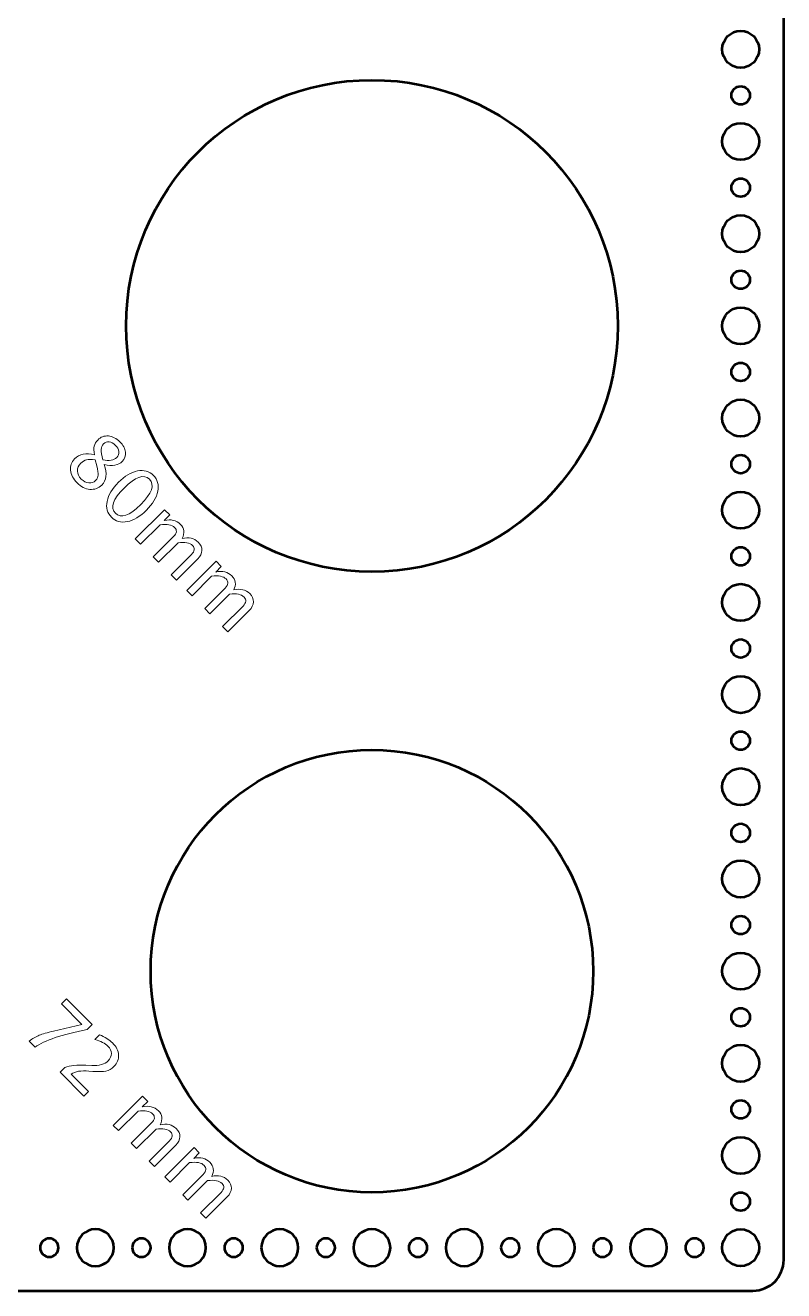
# Model space of a CAD drawing. Header units: centimetres. Extents: x -17.2 to 17.2, y -17.9 to 17.9.
# Drawn here: x 4.86 to 17.2, y -17.95 to 2.64 of the extents above; entities that cross this region are included whole.
import ezdxf

# ---------------------------------------------------------------- set-up
doc = ezdxf.new("R2010")
doc.units = ezdxf.units.CM
doc.header["$MEASUREMENT"] = 0
doc.layers.add('Layer 1', color=7, linetype='Continuous')

msp = doc.modelspace()

# ---------------------------------------------------------------- linework, layer by layer
at = {"layer": 'Layer 1', "lineweight": 53}
for centre, major_axis in [((16.50001, 2.24999), (0, 0.30001)), ((10.5, -2.25), (0, 4)), ((16.5, 1.5), (0, 0.15)), ((16.50001, 0.74999), (0, 0.30001)), ((16.5, 0), (0, 0.15)), ((16.50001, -0.75001), (0, 0.30001)), ((16.5, -1.5), (0, 0.15)), ((16.50001, -2.25001), (0, 0.30001)), ((16.5, -3), (0, 0.15)), ((16.50001, -3.75001), (0, 0.30001)), ((16.5, -4.5), (0, 0.15)), ((16.50001, -5.25001), (0, 0.30001)), ((16.5, -6), (0, 0.15)), ((16.50001, -6.75001), (0, 0.30001)), ((16.5, -7.5), (0, 0.15)), ((16.50001, -8.25001), (0, 0.30001)), ((16.5, -9), (0, 0.15)), ((10.5, -12.75), (0, 3.6)), ((16.50001, -9.75001), (0, 0.30001)), ((16.5, -10.5), (0, 0.15)), ((16.50001, -11.25001), (0, 0.30001)), ((16.5, -12), (0, 0.15)), ((16.50001, -12.75001), (0, 0.30001)), ((16.5, -13.5), (0, 0.15)), ((16.50001, -14.25001), (0, 0.30001)), ((16.5, -15), (0, 0.15)), ((16.50001, -15.75001), (0, 0.30001)), ((16.5, -16.5), (0, 0.15)), ((16.50001, -17.25001), (0, 0.30001))]:
    msp.add_ellipse(centre, major_axis=major_axis, ratio=1, dxfattribs=at)
for points, knots in [([(-17.2, -17.45), (-17.2, -17.45), (-17.2, 17.45), (-17.2, 17.45), (-17.2, 17.45), (-17.2, 17.72614), (-16.97614, 17.95), (-16.7, 17.95), (-16.7, 17.95), (-16.7, 17.95), (16.7, 17.95), (16.7, 17.95), (16.7, 17.95), (16.97614, 17.95), (17.2, 17.72614), (17.2, 17.45), (17.2, 17.45), (17.2, 17.45), (17.2, -17.45), (17.2, -17.45), (17.2, -17.45), (17.2, -17.72614), (16.97614, -17.95), (16.7, -17.95), (16.7, -17.95), (16.7, -17.95), (-16.7, -17.95), (-16.7, -17.95), (-16.7, -17.95), (-16.97614, -17.95), (-17.2, -17.72614), (-17.2, -17.45)], [0, 0, 0, 0, 0.11111111, 0.11111111, 0.11111111, 0.11111111, 0.22222222, 0.22222222, 0.22222222, 0.22222222, 0.33333333, 0.33333333, 0.33333333, 0.33333333, 0.44444444, 0.44444444, 0.44444444, 0.44444444, 0.55555556, 0.55555556, 0.55555556, 0.55555556, 0.66666667, 0.66666667, 0.66666667, 0.66666667, 0.77777778, 0.77777778, 0.77777778, 0.77777778, 1, 1, 1, 1]), ([(5.7, -17.25), (5.7, -17.08431), (5.83431, -16.95), (6, -16.95), (6, -16.95), (6.16569, -16.95), (6.3, -17.08431), (6.3, -17.25), (6.3, -17.25), (6.3, -17.41569), (6.16569, -17.55), (6, -17.55), (6, -17.55), (5.83431, -17.55), (5.7, -17.41569), (5.7, -17.25)], [0, 0, 0, 0, 0.2, 0.2, 0.2, 0.2, 0.4, 0.4, 0.4, 0.4, 0.6, 0.6, 0.6, 0.6, 1, 1, 1, 1]), ([(7.2, -17.25), (7.2, -17.08431), (7.33431, -16.95), (7.5, -16.95), (7.5, -16.95), (7.66569, -16.95), (7.8, -17.08431), (7.8, -17.25), (7.8, -17.25), (7.8, -17.41569), (7.66569, -17.55), (7.5, -17.55), (7.5, -17.55), (7.33431, -17.55), (7.2, -17.41569), (7.2, -17.25)], [0, 0, 0, 0, 0.2, 0.2, 0.2, 0.2, 0.4, 0.4, 0.4, 0.4, 0.6, 0.6, 0.6, 0.6, 1, 1, 1, 1]), ([(8.7, -17.25), (8.7, -17.08431), (8.83431, -16.95), (9, -16.95), (9, -16.95), (9.16569, -16.95), (9.3, -17.08431), (9.3, -17.25), (9.3, -17.25), (9.3, -17.41569), (9.16569, -17.55), (9, -17.55), (9, -17.55), (8.83431, -17.55), (8.7, -17.41569), (8.7, -17.25)], [0, 0, 0, 0, 0.2, 0.2, 0.2, 0.2, 0.4, 0.4, 0.4, 0.4, 0.6, 0.6, 0.6, 0.6, 1, 1, 1, 1]), ([(10.2, -17.25), (10.2, -17.08431), (10.33431, -16.95), (10.5, -16.95), (10.5, -16.95), (10.66569, -16.95), (10.8, -17.08431), (10.8, -17.25), (10.8, -17.25), (10.8, -17.41569), (10.66569, -17.55), (10.5, -17.55), (10.5, -17.55), (10.33431, -17.55), (10.2, -17.41569), (10.2, -17.25)], [0, 0, 0, 0, 0.2, 0.2, 0.2, 0.2, 0.4, 0.4, 0.4, 0.4, 0.6, 0.6, 0.6, 0.6, 1, 1, 1, 1]), ([(11.7, -17.25), (11.7, -17.08431), (11.83431, -16.95), (12, -16.95), (12, -16.95), (12.16569, -16.95), (12.3, -17.08431), (12.3, -17.25), (12.3, -17.25), (12.3, -17.41569), (12.16569, -17.55), (12, -17.55), (12, -17.55), (11.83431, -17.55), (11.7, -17.41569), (11.7, -17.25)], [0, 0, 0, 0, 0.2, 0.2, 0.2, 0.2, 0.4, 0.4, 0.4, 0.4, 0.6, 0.6, 0.6, 0.6, 1, 1, 1, 1]), ([(13.2, -17.25), (13.2, -17.08431), (13.33431, -16.95), (13.5, -16.95), (13.5, -16.95), (13.66569, -16.95), (13.8, -17.08431), (13.8, -17.25), (13.8, -17.25), (13.8, -17.41569), (13.66569, -17.55), (13.5, -17.55), (13.5, -17.55), (13.33431, -17.55), (13.2, -17.41569), (13.2, -17.25)], [0, 0, 0, 0, 0.2, 0.2, 0.2, 0.2, 0.4, 0.4, 0.4, 0.4, 0.6, 0.6, 0.6, 0.6, 1, 1, 1, 1]), ([(14.7, -17.25), (14.7, -17.08431), (14.83431, -16.95), (15, -16.95), (15, -16.95), (15.16569, -16.95), (15.3, -17.08431), (15.3, -17.25), (15.3, -17.25), (15.3, -17.41569), (15.16569, -17.55), (15, -17.55), (15, -17.55), (14.83431, -17.55), (14.7, -17.41569), (14.7, -17.25)], [0, 0, 0, 0, 0.2, 0.2, 0.2, 0.2, 0.4, 0.4, 0.4, 0.4, 0.6, 0.6, 0.6, 0.6, 1, 1, 1, 1]), ([(5.1, -17.25), (5.1, -17.16716), (5.16716, -17.1), (5.25, -17.1), (5.25, -17.1), (5.33284, -17.1), (5.4, -17.16716), (5.4, -17.25), (5.4, -17.25), (5.4, -17.33284), (5.33284, -17.4), (5.25, -17.4), (5.25, -17.4), (5.16716, -17.4), (5.1, -17.33284), (5.1, -17.25)], [0, 0, 0, 0, 0.2, 0.2, 0.2, 0.2, 0.4, 0.4, 0.4, 0.4, 0.6, 0.6, 0.6, 0.6, 1, 1, 1, 1]), ([(6.6, -17.25), (6.6, -17.16716), (6.66716, -17.1), (6.75, -17.1), (6.75, -17.1), (6.83284, -17.1), (6.9, -17.16716), (6.9, -17.25), (6.9, -17.25), (6.9, -17.33284), (6.83284, -17.4), (6.75, -17.4), (6.75, -17.4), (6.66716, -17.4), (6.6, -17.33284), (6.6, -17.25)], [0, 0, 0, 0, 0.2, 0.2, 0.2, 0.2, 0.4, 0.4, 0.4, 0.4, 0.6, 0.6, 0.6, 0.6, 1, 1, 1, 1]), ([(8.1, -17.25), (8.1, -17.16716), (8.16716, -17.1), (8.25, -17.1), (8.25, -17.1), (8.33284, -17.1), (8.4, -17.16716), (8.4, -17.25), (8.4, -17.25), (8.4, -17.33284), (8.33284, -17.4), (8.25, -17.4), (8.25, -17.4), (8.16716, -17.4), (8.1, -17.33284), (8.1, -17.25)], [0, 0, 0, 0, 0.2, 0.2, 0.2, 0.2, 0.4, 0.4, 0.4, 0.4, 0.6, 0.6, 0.6, 0.6, 1, 1, 1, 1]), ([(9.6, -17.25), (9.6, -17.16716), (9.66716, -17.1), (9.75, -17.1), (9.75, -17.1), (9.83284, -17.1), (9.9, -17.16716), (9.9, -17.25), (9.9, -17.25), (9.9, -17.33284), (9.83284, -17.4), (9.75, -17.4), (9.75, -17.4), (9.66716, -17.4), (9.6, -17.33284), (9.6, -17.25)], [0, 0, 0, 0, 0.2, 0.2, 0.2, 0.2, 0.4, 0.4, 0.4, 0.4, 0.6, 0.6, 0.6, 0.6, 1, 1, 1, 1]), ([(11.1, -17.25), (11.1, -17.16716), (11.16716, -17.1), (11.25, -17.1), (11.25, -17.1), (11.33284, -17.1), (11.4, -17.16716), (11.4, -17.25), (11.4, -17.25), (11.4, -17.33284), (11.33284, -17.4), (11.25, -17.4), (11.25, -17.4), (11.16716, -17.4), (11.1, -17.33284), (11.1, -17.25)], [0, 0, 0, 0, 0.2, 0.2, 0.2, 0.2, 0.4, 0.4, 0.4, 0.4, 0.6, 0.6, 0.6, 0.6, 1, 1, 1, 1]), ([(12.6, -17.25), (12.6, -17.16716), (12.66716, -17.1), (12.75, -17.1), (12.75, -17.1), (12.83284, -17.1), (12.9, -17.16716), (12.9, -17.25), (12.9, -17.25), (12.9, -17.33284), (12.83284, -17.4), (12.75, -17.4), (12.75, -17.4), (12.66716, -17.4), (12.6, -17.33284), (12.6, -17.25)], [0, 0, 0, 0, 0.2, 0.2, 0.2, 0.2, 0.4, 0.4, 0.4, 0.4, 0.6, 0.6, 0.6, 0.6, 1, 1, 1, 1]), ([(14.1, -17.25), (14.1, -17.16716), (14.16716, -17.1), (14.25, -17.1), (14.25, -17.1), (14.33284, -17.1), (14.4, -17.16716), (14.4, -17.25), (14.4, -17.25), (14.4, -17.33284), (14.33284, -17.4), (14.25, -17.4), (14.25, -17.4), (14.16716, -17.4), (14.1, -17.33284), (14.1, -17.25)], [0, 0, 0, 0, 0.2, 0.2, 0.2, 0.2, 0.4, 0.4, 0.4, 0.4, 0.6, 0.6, 0.6, 0.6, 1, 1, 1, 1]), ([(15.6, -17.25), (15.6, -17.16716), (15.66716, -17.1), (15.75, -17.1), (15.75, -17.1), (15.83284, -17.1), (15.9, -17.16716), (15.9, -17.25), (15.9, -17.25), (15.9, -17.33284), (15.83284, -17.4), (15.75, -17.4), (15.75, -17.4), (15.66716, -17.4), (15.6, -17.33284), (15.6, -17.25)], [0, 0, 0, 0, 0.2, 0.2, 0.2, 0.2, 0.4, 0.4, 0.4, 0.4, 0.6, 0.6, 0.6, 0.6, 1, 1, 1, 1])]:
    msp.add_open_spline(points, degree=3, knots=knots, dxfattribs=at)
at = {"layer": 'Layer 1', "color": 5, "lineweight": 9}
for points, knots in [([(5.98675, -4.3494), (5.97574, -4.28887), (5.97404, -4.24081), (5.98146, -4.20568), (5.98146, -4.20568), (5.98887, -4.17033), (6.0077, -4.13752), (6.03776, -4.10746), (6.03776, -4.10746), (6.08686, -4.05836), (6.14466, -4.03656), (6.21133, -4.04164), (6.21133, -4.04164), (6.278, -4.04693), (6.34045, -4.07868), (6.39823, -4.13647), (6.39823, -4.13647), (6.45178, -4.19002), (6.48226, -4.24632), (6.48924, -4.30558), (6.48924, -4.30558), (6.49644, -4.36485), (6.4793, -4.41523), (6.43781, -4.45671), (6.43781, -4.45671), (6.37495, -4.51958), (6.27715, -4.53651), (6.14465, -4.5073), (6.14465, -4.5073), (6.19439, -4.65314), (6.18148, -4.76385), (6.10571, -4.83962), (6.10571, -4.83962), (6.05173, -4.89359), (5.98696, -4.9173), (5.91161, -4.91074), (5.91161, -4.91074), (5.83626, -4.90418), (5.76661, -4.86883), (5.70227, -4.80448), (5.70227, -4.80448), (5.63792, -4.74014), (5.60215, -4.67198), (5.59495, -4.60022), (5.59495, -4.60022), (5.58776, -4.52847), (5.61041, -4.46624), (5.66311, -4.41354), (5.66311, -4.41354), (5.74079, -4.33586), (5.84874, -4.31447), (5.98675, -4.3494)], [0, 0, 0, 0, 0.07142857, 0.07142857, 0.07142857, 0.07142857, 0.14285714, 0.14285714, 0.14285714, 0.14285714, 0.21428571, 0.21428571, 0.21428571, 0.21428571, 0.28571429, 0.28571429, 0.28571429, 0.28571429, 0.35714286, 0.35714286, 0.35714286, 0.35714286, 0.42857143, 0.42857143, 0.42857143, 0.42857143, 0.5, 0.5, 0.5, 0.5, 0.57142857, 0.57142857, 0.57142857, 0.57142857, 0.64285714, 0.64285714, 0.64285714, 0.64285714, 0.71428571, 0.71428571, 0.71428571, 0.71428571, 0.78571429, 0.78571429, 0.78571429, 0.78571429, 0.85714286, 0.85714286, 0.85714286, 0.85714286, 1, 1, 1, 1]), ([(6.1237, -4.43194), (6.22403, -4.4527), (6.29854, -4.43851), (6.34764, -4.38941), (6.34764, -4.38941), (6.37367, -4.36337), (6.38447, -4.33225), (6.38024, -4.29585), (6.38024, -4.29585), (6.37601, -4.25965), (6.35737, -4.22515), (6.32478, -4.19255), (6.32478, -4.19255), (6.29303, -4.16059), (6.25916, -4.1426), (6.22382, -4.13857), (6.22382, -4.13857), (6.18826, -4.13435), (6.15799, -4.14472), (6.13301, -4.1697), (6.13301, -4.1697), (6.10867, -4.19404), (6.09576, -4.22473), (6.09449, -4.26219), (6.09449, -4.26219), (6.09301, -4.29945), (6.10274, -4.35597), (6.1237, -4.43194)], [0, 0, 0, 0, 0.125, 0.125, 0.125, 0.125, 0.25, 0.25, 0.25, 0.25, 0.375, 0.375, 0.375, 0.375, 0.5, 0.5, 0.5, 0.5, 0.625, 0.625, 0.625, 0.625, 0.75, 0.75, 0.75, 0.75, 1, 1, 1, 1]), ([(5.99881, -4.43174), (5.93658, -4.42328), (5.88917, -4.42284), (5.85657, -4.43047), (5.85657, -4.43047), (5.82398, -4.43788), (5.79286, -4.4565), (5.76302, -4.48635), (5.76302, -4.48635), (5.72577, -4.5236), (5.70777, -4.56572), (5.70904, -4.61272), (5.70904, -4.61272), (5.7101, -4.65992), (5.73042, -4.70309), (5.76979, -4.74246), (5.76979, -4.74246), (5.80789, -4.78056), (5.84853, -4.80152), (5.89213, -4.80596), (5.89213, -4.80596), (5.93574, -4.81041), (5.9732, -4.79686), (6.00453, -4.76554), (6.00453, -4.76554), (6.0295, -4.74056), (6.04348, -4.71177), (6.04601, -4.6796), (6.04601, -4.6796), (6.04877, -4.64722), (6.04136, -4.59727), (6.024, -4.52974), (6.024, -4.52974), (6.024, -4.52974), (5.99881, -4.43174), (5.99881, -4.43174)], [0, 0, 0, 0, 0.1, 0.1, 0.1, 0.1, 0.2, 0.2, 0.2, 0.2, 0.3, 0.3, 0.3, 0.3, 0.4, 0.4, 0.4, 0.4, 0.5, 0.5, 0.5, 0.5, 0.6, 0.6, 0.6, 0.6, 0.7, 0.7, 0.7, 0.7, 0.8, 0.8, 0.8, 0.8, 1, 1, 1, 1]), ([(6.26208, -5.36429), (6.19392, -5.29614), (6.17021, -5.20999), (6.19096, -5.10585), (6.19096, -5.10585), (6.2117, -5.0017), (6.27329, -4.89841), (6.37574, -4.79596), (6.37574, -4.79596), (6.47818, -4.69352), (6.58149, -4.63192), (6.68562, -4.61118), (6.68562, -4.61118), (6.78976, -4.59044), (6.87591, -4.61415), (6.94407, -4.6823), (6.94407, -4.6823), (7.01243, -4.75067), (7.03635, -4.83681), (7.01561, -4.94074), (7.01561, -4.94074), (6.99487, -5.04467), (6.93306, -5.14797), (6.8304, -5.25063), (6.8304, -5.25063), (6.72796, -5.35307), (6.62487, -5.41466), (6.52073, -5.43562), (6.52073, -5.43562), (6.4168, -5.45658), (6.33044, -5.43266), (6.26208, -5.36429)], [0, 0, 0, 0, 0.11111111, 0.11111111, 0.11111111, 0.11111111, 0.22222222, 0.22222222, 0.22222222, 0.22222222, 0.33333333, 0.33333333, 0.33333333, 0.33333333, 0.44444444, 0.44444444, 0.44444444, 0.44444444, 0.55555556, 0.55555556, 0.55555556, 0.55555556, 0.66666667, 0.66666667, 0.66666667, 0.66666667, 0.77777778, 0.77777778, 0.77777778, 0.77777778, 1, 1, 1, 1]), ([(6.32664, -5.29931), (6.4166, -5.38927), (6.55354, -5.34207), (6.73769, -5.15792), (6.73769, -5.15792), (6.92184, -4.97377), (6.96904, -4.83682), (6.87909, -4.74686), (6.87909, -4.74686), (6.78954, -4.65732), (6.6526, -4.70452), (6.46845, -4.88867), (6.46845, -4.88867), (6.2843, -5.07282), (6.2371, -5.20977), (6.32664, -5.29931)], [0, 0, 0, 0, 0.2, 0.2, 0.2, 0.2, 0.4, 0.4, 0.4, 0.4, 0.6, 0.6, 0.6, 0.6, 1, 1, 1, 1]), ([(6.64831, -5.71751), (6.64831, -5.71751), (7.12457, -5.24126), (7.12457, -5.24126), (7.12457, -5.24126), (7.12457, -5.24126), (7.21092, -5.32762), (7.21092, -5.32762), (7.21092, -5.32762), (7.21092, -5.32762), (7.12118, -5.41736), (7.12118, -5.41736), (7.12118, -5.41736), (7.22976, -5.39281), (7.31718, -5.41355), (7.38323, -5.4796), (7.38323, -5.4796), (7.44672, -5.54309), (7.45688, -5.61972), (7.41328, -5.70946), (7.41328, -5.70946), (7.52081, -5.68386), (7.60738, -5.70375), (7.67279, -5.76916), (7.67279, -5.76916), (7.7147, -5.81107), (7.73481, -5.85594), (7.73332, -5.90378), (7.73332, -5.90378), (7.73205, -5.95161), (7.70919, -5.99776), (7.66474, -6.04221), (7.66474, -6.04221), (7.66474, -6.04221), (7.31888, -6.38807), (7.31888, -6.38807), (7.31888, -6.38807), (7.31888, -6.38807), (7.23252, -6.30171), (7.23252, -6.30171), (7.23252, -6.30171), (7.23252, -6.30171), (7.56399, -5.97024), (7.56399, -5.97024), (7.56399, -5.97024), (7.61818, -5.91606), (7.62368, -5.86737), (7.58071, -5.8244), (7.58071, -5.8244), (7.53584, -5.77953), (7.4571, -5.76407), (7.34469, -5.77804), (7.34469, -5.77804), (7.34469, -5.77804), (7.02677, -6.09597), (7.02677, -6.09597), (7.02677, -6.09597), (7.02677, -6.09597), (6.94041, -6.00961), (6.94041, -6.00961), (6.94041, -6.00961), (6.94041, -6.00961), (7.27252, -5.6775), (7.27252, -5.6775), (7.27252, -5.6775), (7.32713, -5.62289), (7.33242, -5.57358), (7.28861, -5.52977), (7.28861, -5.52977), (7.245, -5.48616), (7.16669, -5.47134), (7.05323, -5.48531), (7.05323, -5.48531), (7.05323, -5.48531), (6.73467, -5.80387), (6.73467, -5.80387), (6.73467, -5.80387), (6.73467, -5.80387), (6.64831, -5.71751), (6.64831, -5.71751)], [0, 0, 0, 0, 0.04761905, 0.04761905, 0.04761905, 0.04761905, 0.0952381, 0.0952381, 0.0952381, 0.0952381, 0.14285714, 0.14285714, 0.14285714, 0.14285714, 0.19047619, 0.19047619, 0.19047619, 0.19047619, 0.23809524, 0.23809524, 0.23809524, 0.23809524, 0.28571429, 0.28571429, 0.28571429, 0.28571429, 0.33333333, 0.33333333, 0.33333333, 0.33333333, 0.38095238, 0.38095238, 0.38095238, 0.38095238, 0.42857143, 0.42857143, 0.42857143, 0.42857143, 0.47619048, 0.47619048, 0.47619048, 0.47619048, 0.52380952, 0.52380952, 0.52380952, 0.52380952, 0.57142857, 0.57142857, 0.57142857, 0.57142857, 0.61904762, 0.61904762, 0.61904762, 0.61904762, 0.66666667, 0.66666667, 0.66666667, 0.66666667, 0.71428571, 0.71428571, 0.71428571, 0.71428571, 0.76190476, 0.76190476, 0.76190476, 0.76190476, 0.80952381, 0.80952381, 0.80952381, 0.80952381, 0.85714286, 0.85714286, 0.85714286, 0.85714286, 0.9047619, 0.9047619, 0.9047619, 0.9047619, 1, 1, 1, 1]), ([(7.48677, -6.55597), (7.48677, -6.55597), (7.96303, -6.07972), (7.96303, -6.07972), (7.96303, -6.07972), (7.96303, -6.07972), (8.04938, -6.16608), (8.04938, -6.16608), (8.04938, -6.16608), (8.04938, -6.16608), (7.95964, -6.25582), (7.95964, -6.25582), (7.95964, -6.25582), (8.06822, -6.23127), (8.15564, -6.25201), (8.22169, -6.31806), (8.22169, -6.31806), (8.28518, -6.38155), (8.29534, -6.45818), (8.25174, -6.54792), (8.25174, -6.54792), (8.35927, -6.52232), (8.44584, -6.54221), (8.51125, -6.60762), (8.51125, -6.60762), (8.55316, -6.64953), (8.57327, -6.6944), (8.57178, -6.74224), (8.57178, -6.74224), (8.57051, -6.79007), (8.54765, -6.83622), (8.5032, -6.88067), (8.5032, -6.88067), (8.5032, -6.88067), (8.15734, -7.22653), (8.15734, -7.22653), (8.15734, -7.22653), (8.15734, -7.22653), (8.07098, -7.14017), (8.07098, -7.14017), (8.07098, -7.14017), (8.07098, -7.14017), (8.40245, -6.8087), (8.40245, -6.8087), (8.40245, -6.8087), (8.45664, -6.75452), (8.46214, -6.70583), (8.41917, -6.66286), (8.41917, -6.66286), (8.3743, -6.61799), (8.29556, -6.60253), (8.18315, -6.6165), (8.18315, -6.6165), (8.18315, -6.6165), (7.86523, -6.93443), (7.86523, -6.93443), (7.86523, -6.93443), (7.86523, -6.93443), (7.77887, -6.84807), (7.77887, -6.84807), (7.77887, -6.84807), (7.77887, -6.84807), (8.11098, -6.51596), (8.11098, -6.51596), (8.11098, -6.51596), (8.16559, -6.46135), (8.17088, -6.41204), (8.12707, -6.36823), (8.12707, -6.36823), (8.08346, -6.32462), (8.00515, -6.3098), (7.89169, -6.32377), (7.89169, -6.32377), (7.89169, -6.32377), (7.57313, -6.64233), (7.57313, -6.64233), (7.57313, -6.64233), (7.57313, -6.64233), (7.48677, -6.55597), (7.48677, -6.55597)], [0, 0, 0, 0, 0.04761905, 0.04761905, 0.04761905, 0.04761905, 0.0952381, 0.0952381, 0.0952381, 0.0952381, 0.14285714, 0.14285714, 0.14285714, 0.14285714, 0.19047619, 0.19047619, 0.19047619, 0.19047619, 0.23809524, 0.23809524, 0.23809524, 0.23809524, 0.28571429, 0.28571429, 0.28571429, 0.28571429, 0.33333333, 0.33333333, 0.33333333, 0.33333333, 0.38095238, 0.38095238, 0.38095238, 0.38095238, 0.42857143, 0.42857143, 0.42857143, 0.42857143, 0.47619048, 0.47619048, 0.47619048, 0.47619048, 0.52380952, 0.52380952, 0.52380952, 0.52380952, 0.57142857, 0.57142857, 0.57142857, 0.57142857, 0.61904762, 0.61904762, 0.61904762, 0.61904762, 0.66666667, 0.66666667, 0.66666667, 0.66666667, 0.71428571, 0.71428571, 0.71428571, 0.71428571, 0.76190476, 0.76190476, 0.76190476, 0.76190476, 0.80952381, 0.80952381, 0.80952381, 0.80952381, 0.85714286, 0.85714286, 0.85714286, 0.85714286, 0.9047619, 0.9047619, 0.9047619, 0.9047619, 1, 1, 1, 1]), ([(4.92012, -13.88931), (4.97917, -13.84719), (5.03484, -13.81543), (5.08712, -13.79428), (5.08712, -13.79428), (5.13962, -13.77289), (5.21751, -13.74982), (5.32144, -13.72506), (5.32144, -13.72506), (5.32144, -13.72506), (5.78244, -13.61626), (5.78244, -13.61626), (5.78244, -13.61626), (5.78244, -13.61626), (5.44971, -13.28353), (5.44971, -13.28353), (5.44971, -13.28353), (5.44971, -13.28353), (5.53099, -13.20224), (5.53099, -13.20224), (5.53099, -13.20224), (5.53099, -13.20224), (5.94754, -13.6188), (5.94754, -13.6188), (5.94754, -13.6188), (5.94754, -13.6188), (5.86626, -13.70008), (5.86626, -13.70008), (5.86626, -13.70008), (5.45479, -13.77882), (5.17243, -13.87492), (5.01918, -13.98837), (5.01918, -13.98837), (5.01918, -13.98837), (4.92012, -13.88931), (4.92012, -13.88931)], [0, 0, 0, 0, 0.1, 0.1, 0.1, 0.1, 0.2, 0.2, 0.2, 0.2, 0.3, 0.3, 0.3, 0.3, 0.4, 0.4, 0.4, 0.4, 0.5, 0.5, 0.5, 0.5, 0.6, 0.6, 0.6, 0.6, 0.7, 0.7, 0.7, 0.7, 0.8, 0.8, 0.8, 0.8, 1, 1, 1, 1]), ([(5.427, -14.39619), (5.427, -14.39619), (5.5032, -14.31999), (5.5032, -14.31999), (5.5032, -14.31999), (5.58702, -14.28634), (5.70174, -14.27321), (5.84758, -14.28019), (5.84758, -14.28019), (5.84758, -14.28019), (5.94135, -14.28549), (5.94135, -14.28549), (5.94135, -14.28549), (6.06242, -14.29163), (6.15132, -14.26623), (6.20805, -14.20949), (6.20805, -14.20949), (6.24445, -14.17309), (6.26202, -14.13373), (6.26117, -14.09117), (6.26117, -14.09117), (6.26011, -14.04885), (6.24064, -14.00841), (6.20254, -13.97032), (6.20254, -13.97032), (6.15788, -13.92566), (6.08782, -13.89031), (5.99215, -13.86407), (5.99215, -13.86407), (5.99215, -13.86407), (6.06835, -13.78786), (6.06835, -13.78786), (6.06835, -13.78786), (6.15301, -13.81834), (6.22392, -13.86216), (6.28107, -13.91931), (6.28107, -13.91931), (6.34182, -13.98005), (6.3742, -14.04525), (6.37823, -14.11468), (6.37823, -14.11468), (6.38204, -14.1841), (6.35706, -14.2459), (6.30287, -14.30009), (6.30287, -14.30009), (6.26413, -14.33882), (6.22032, -14.36401), (6.17164, -14.37545), (6.17164, -14.37545), (6.12295, -14.38709), (6.05163, -14.38899), (5.95806, -14.38116), (5.95806, -14.38116), (5.95806, -14.38116), (5.89605, -14.37629), (5.89605, -14.37629), (5.89605, -14.37629), (5.76799, -14.3655), (5.67169, -14.38158), (5.60733, -14.42413), (5.60733, -14.42413), (5.60733, -14.42413), (5.89054, -14.70734), (5.89054, -14.70734), (5.89054, -14.70734), (5.89054, -14.70734), (5.81434, -14.78354), (5.81434, -14.78354), (5.81434, -14.78354), (5.81434, -14.78354), (5.427, -14.39619), (5.427, -14.39619)], [0, 0, 0, 0, 0.05263158, 0.05263158, 0.05263158, 0.05263158, 0.10526316, 0.10526316, 0.10526316, 0.10526316, 0.15789474, 0.15789474, 0.15789474, 0.15789474, 0.21052632, 0.21052632, 0.21052632, 0.21052632, 0.26315789, 0.26315789, 0.26315789, 0.26315789, 0.31578947, 0.31578947, 0.31578947, 0.31578947, 0.36842105, 0.36842105, 0.36842105, 0.36842105, 0.42105263, 0.42105263, 0.42105263, 0.42105263, 0.47368421, 0.47368421, 0.47368421, 0.47368421, 0.52631579, 0.52631579, 0.52631579, 0.52631579, 0.57894737, 0.57894737, 0.57894737, 0.57894737, 0.63157895, 0.63157895, 0.63157895, 0.63157895, 0.68421053, 0.68421053, 0.68421053, 0.68421053, 0.73684211, 0.73684211, 0.73684211, 0.73684211, 0.78947368, 0.78947368, 0.78947368, 0.78947368, 0.84210526, 0.84210526, 0.84210526, 0.84210526, 0.89473684, 0.89473684, 0.89473684, 0.89473684, 1, 1, 1, 1]), ([(6.29035, -15.25955), (6.29035, -15.25955), (6.76661, -14.7833), (6.76661, -14.7833), (6.76661, -14.7833), (6.76661, -14.7833), (6.85296, -14.86966), (6.85296, -14.86966), (6.85296, -14.86966), (6.85296, -14.86966), (6.76322, -14.9594), (6.76322, -14.9594), (6.76322, -14.9594), (6.8718, -14.93485), (6.95922, -14.95559), (7.02527, -15.02164), (7.02527, -15.02164), (7.08876, -15.08513), (7.09892, -15.16176), (7.05532, -15.2515), (7.05532, -15.2515), (7.16285, -15.2259), (7.24942, -15.24579), (7.31483, -15.3112), (7.31483, -15.3112), (7.35674, -15.35311), (7.37685, -15.39798), (7.37536, -15.44582), (7.37536, -15.44582), (7.37409, -15.49365), (7.35123, -15.5398), (7.30678, -15.58425), (7.30678, -15.58425), (7.30678, -15.58425), (6.96092, -15.93011), (6.96092, -15.93011), (6.96092, -15.93011), (6.96092, -15.93011), (6.87456, -15.84375), (6.87456, -15.84375), (6.87456, -15.84375), (6.87456, -15.84375), (7.20603, -15.51228), (7.20603, -15.51228), (7.20603, -15.51228), (7.26022, -15.4581), (7.26572, -15.40941), (7.22275, -15.36644), (7.22275, -15.36644), (7.17788, -15.32157), (7.09914, -15.30611), (6.98673, -15.32008), (6.98673, -15.32008), (6.98673, -15.32008), (6.66881, -15.63801), (6.66881, -15.63801), (6.66881, -15.63801), (6.66881, -15.63801), (6.58245, -15.55165), (6.58245, -15.55165), (6.58245, -15.55165), (6.58245, -15.55165), (6.91456, -15.21954), (6.91456, -15.21954), (6.91456, -15.21954), (6.96917, -15.16493), (6.97446, -15.11562), (6.93065, -15.07181), (6.93065, -15.07181), (6.88704, -15.0282), (6.80873, -15.01338), (6.69527, -15.02735), (6.69527, -15.02735), (6.69527, -15.02735), (6.37671, -15.34591), (6.37671, -15.34591), (6.37671, -15.34591), (6.37671, -15.34591), (6.29035, -15.25955), (6.29035, -15.25955)], [0, 0, 0, 0, 0.04761905, 0.04761905, 0.04761905, 0.04761905, 0.0952381, 0.0952381, 0.0952381, 0.0952381, 0.14285714, 0.14285714, 0.14285714, 0.14285714, 0.19047619, 0.19047619, 0.19047619, 0.19047619, 0.23809524, 0.23809524, 0.23809524, 0.23809524, 0.28571429, 0.28571429, 0.28571429, 0.28571429, 0.33333333, 0.33333333, 0.33333333, 0.33333333, 0.38095238, 0.38095238, 0.38095238, 0.38095238, 0.42857143, 0.42857143, 0.42857143, 0.42857143, 0.47619048, 0.47619048, 0.47619048, 0.47619048, 0.52380952, 0.52380952, 0.52380952, 0.52380952, 0.57142857, 0.57142857, 0.57142857, 0.57142857, 0.61904762, 0.61904762, 0.61904762, 0.61904762, 0.66666667, 0.66666667, 0.66666667, 0.66666667, 0.71428571, 0.71428571, 0.71428571, 0.71428571, 0.76190476, 0.76190476, 0.76190476, 0.76190476, 0.80952381, 0.80952381, 0.80952381, 0.80952381, 0.85714286, 0.85714286, 0.85714286, 0.85714286, 0.9047619, 0.9047619, 0.9047619, 0.9047619, 1, 1, 1, 1]), ([(7.12881, -16.09801), (7.12881, -16.09801), (7.60507, -15.62176), (7.60507, -15.62176), (7.60507, -15.62176), (7.60507, -15.62176), (7.69142, -15.70812), (7.69142, -15.70812), (7.69142, -15.70812), (7.69142, -15.70812), (7.60168, -15.79786), (7.60168, -15.79786), (7.60168, -15.79786), (7.71026, -15.77331), (7.79768, -15.79405), (7.86373, -15.8601), (7.86373, -15.8601), (7.92722, -15.92359), (7.93738, -16.00022), (7.89378, -16.08996), (7.89378, -16.08996), (8.00131, -16.06436), (8.08788, -16.08425), (8.15329, -16.14966), (8.15329, -16.14966), (8.1952, -16.19157), (8.21531, -16.23644), (8.21382, -16.28428), (8.21382, -16.28428), (8.21255, -16.33211), (8.18969, -16.37826), (8.14524, -16.42271), (8.14524, -16.42271), (8.14524, -16.42271), (7.79938, -16.76857), (7.79938, -16.76857), (7.79938, -16.76857), (7.79938, -16.76857), (7.71302, -16.68221), (7.71302, -16.68221), (7.71302, -16.68221), (7.71302, -16.68221), (8.04449, -16.35074), (8.04449, -16.35074), (8.04449, -16.35074), (8.09868, -16.29656), (8.10418, -16.24787), (8.06121, -16.2049), (8.06121, -16.2049), (8.01634, -16.16003), (7.9376, -16.14457), (7.82519, -16.15854), (7.82519, -16.15854), (7.82519, -16.15854), (7.50727, -16.47647), (7.50727, -16.47647), (7.50727, -16.47647), (7.50727, -16.47647), (7.42091, -16.39011), (7.42091, -16.39011), (7.42091, -16.39011), (7.42091, -16.39011), (7.75302, -16.058), (7.75302, -16.058), (7.75302, -16.058), (7.80763, -16.00339), (7.81292, -15.95408), (7.76911, -15.91027), (7.76911, -15.91027), (7.7255, -15.86666), (7.64719, -15.85184), (7.53373, -15.86581), (7.53373, -15.86581), (7.53373, -15.86581), (7.21517, -16.18437), (7.21517, -16.18437), (7.21517, -16.18437), (7.21517, -16.18437), (7.12881, -16.09801), (7.12881, -16.09801)], [0, 0, 0, 0, 0.04761905, 0.04761905, 0.04761905, 0.04761905, 0.0952381, 0.0952381, 0.0952381, 0.0952381, 0.14285714, 0.14285714, 0.14285714, 0.14285714, 0.19047619, 0.19047619, 0.19047619, 0.19047619, 0.23809524, 0.23809524, 0.23809524, 0.23809524, 0.28571429, 0.28571429, 0.28571429, 0.28571429, 0.33333333, 0.33333333, 0.33333333, 0.33333333, 0.38095238, 0.38095238, 0.38095238, 0.38095238, 0.42857143, 0.42857143, 0.42857143, 0.42857143, 0.47619048, 0.47619048, 0.47619048, 0.47619048, 0.52380952, 0.52380952, 0.52380952, 0.52380952, 0.57142857, 0.57142857, 0.57142857, 0.57142857, 0.61904762, 0.61904762, 0.61904762, 0.61904762, 0.66666667, 0.66666667, 0.66666667, 0.66666667, 0.71428571, 0.71428571, 0.71428571, 0.71428571, 0.76190476, 0.76190476, 0.76190476, 0.76190476, 0.80952381, 0.80952381, 0.80952381, 0.80952381, 0.85714286, 0.85714286, 0.85714286, 0.85714286, 0.9047619, 0.9047619, 0.9047619, 0.9047619, 1, 1, 1, 1])]:
    msp.add_open_spline(points, degree=3, knots=knots, dxfattribs=at)

doc.saveas('drawing.dxf')
